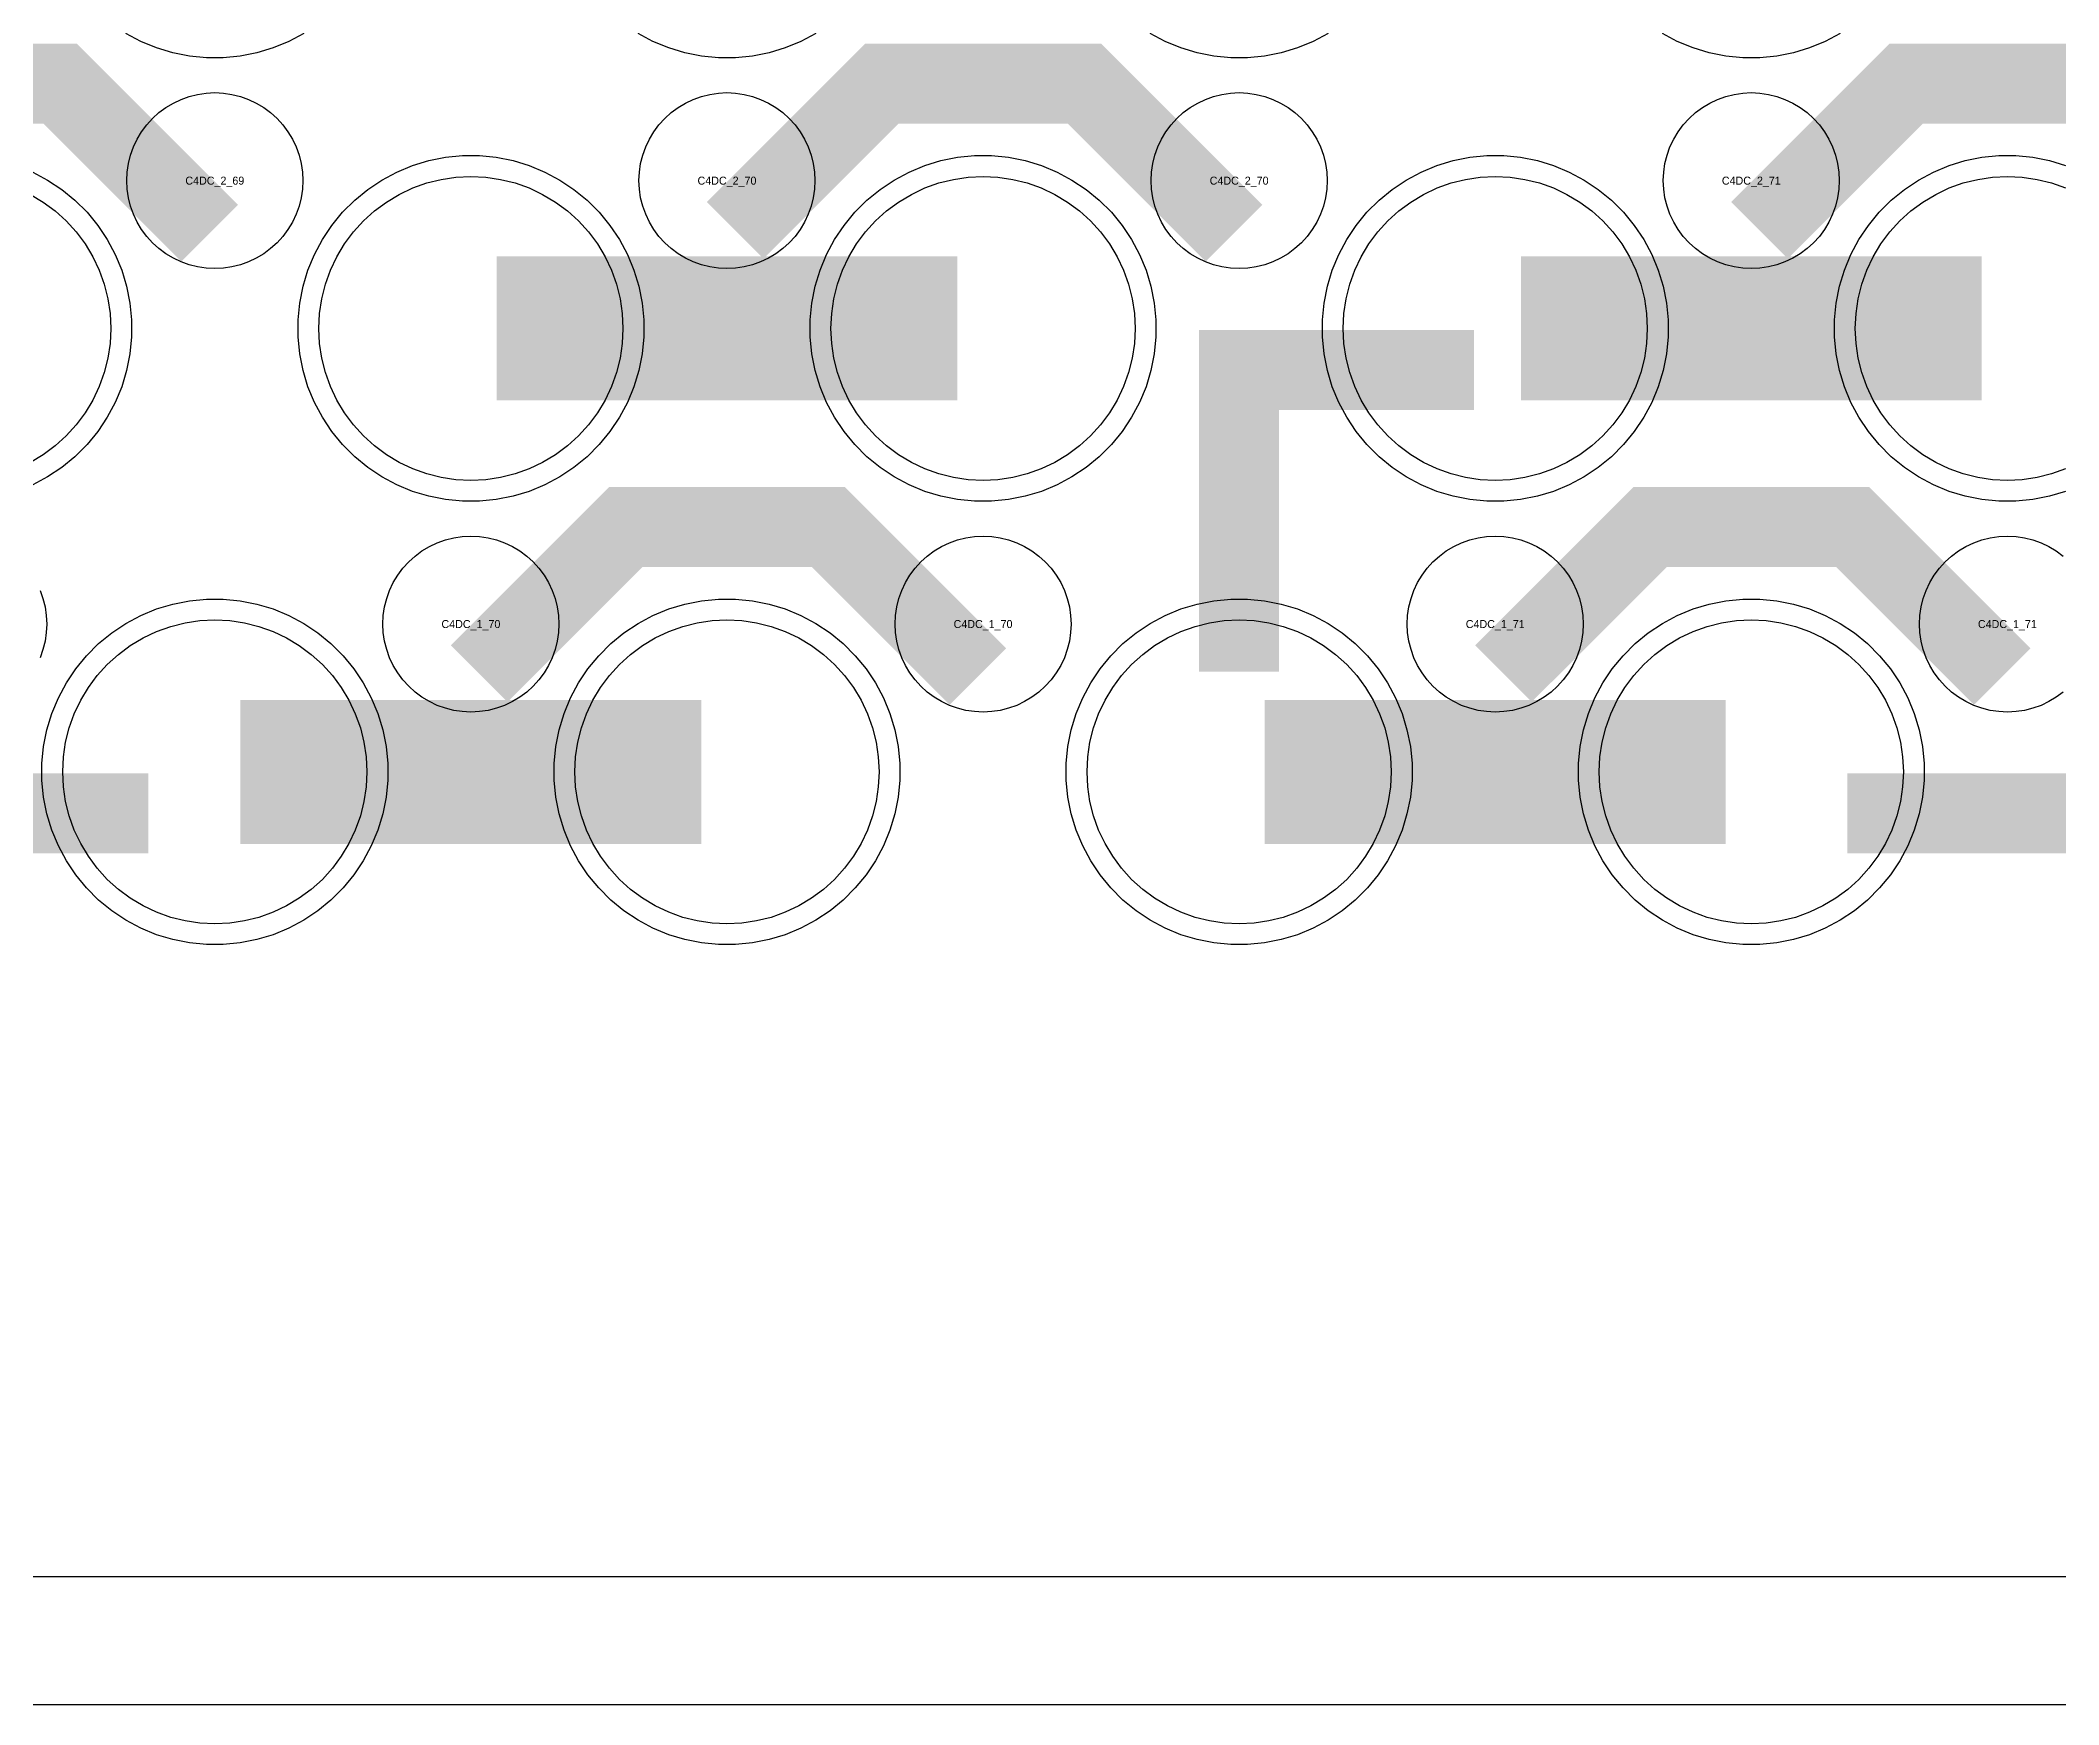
# Model space of a CAD drawing. Extents: x -11880 to 11880, y -14992 to 14992.
# Drawn here: x 10266 to 10896, y -14992 to -14472 of the extents above; entities that cross this region are included whole.
import ezdxf
from ezdxf.enums import TextEntityAlignment as Align

# ---------------------------------------------------------------- set-up
doc = ezdxf.new("R2010")
doc.units = 0
doc.header["$MEASUREMENT"] = 0
for name, color, linetype in [('GDS_775_DT_237', 138, 'CONTINUOUS'), ('OUTLINE', 30, 'CONTINUOUS'), ('RDL1_FS', 34, 'CONTINUOUS'), ('RDL_BS', 160, 'CONTINUOUS')]:
    doc.layers.add(name, color=color, linetype=linetype)

msp = doc.modelspace()

# ---------------------------------------------------------------- linework, layer by layer
at = {"layer": 'OUTLINE'}
for points in [[(-11880, -14992.5), (11880, -14992.5), (11880, 14992.5), (-11880, 14992.5)], [(-11840, -14952.5), (11840, -14952.5), (11840, 14952.5), (-11840, 14952.5)]]:
    msp.add_lwpolyline(points, close=True, dxfattribs=at)
at = {"layer": 'RDL1_FS', "color": 241, "true_color": 0xf7abae}
for points in [[(10262.395, -14520.535), (10266.395, -14522.933), (10270.14, -14525.711), (10273.594, -14528.841), (10276.724, -14532.295), (10279.502, -14536.04), (10281.9, -14540.04), (10283.892, -14544.254), (10285.464, -14548.644), (10286.596, -14553.167), (10287.28, -14557.778), (10287.509, -14562.435), (10287.28, -14567.092), (10286.596, -14571.703), (10285.464, -14576.226), (10283.892, -14580.616), (10281.9, -14584.83), (10279.502, -14588.83), (10276.724, -14592.575), (10273.594, -14596.029), (10270.14, -14599.159), (10266.395, -14601.937), (10262.395, -14604.335)], [(10898.181, -14606.327), (10893.791, -14607.899), (10889.268, -14609.031), (10884.657, -14609.715), (10880, -14609.944), (10875.343, -14609.715), (10870.732, -14609.031), (10866.209, -14607.899), (10861.819, -14606.327), (10857.605, -14604.335), (10853.605, -14601.937), (10849.86, -14599.159), (10846.406, -14596.029), (10843.276, -14592.575), (10840.498, -14588.83), (10838.1, -14584.83), (10836.108, -14580.616), (10834.536, -14576.226), (10833.404, -14571.703), (10832.72, -14567.092), (10832.491, -14562.435), (10832.72, -14557.778), (10833.404, -14553.167), (10834.536, -14548.644), (10836.108, -14544.254), (10838.1, -14540.04), (10840.498, -14536.04), (10843.276, -14532.295), (10846.406, -14528.841), (10849.86, -14525.711), (10853.605, -14522.933), (10857.605, -14520.535), (10861.819, -14518.543), (10866.209, -14516.971), (10870.732, -14515.839), (10875.343, -14515.155), (10880, -14514.926), (10884.657, -14515.155), (10889.268, -14515.839), (10893.791, -14516.971), (10898.181, -14518.543)]]:
    msp.add_lwpolyline(points, dxfattribs=at)
at = {"layer": 'RDL1_FS'}
for points in [[(10400, -14609.944), (10395.343, -14609.715), (10390.732, -14609.031), (10386.209, -14607.899), (10381.819, -14606.327), (10377.605, -14604.335), (10373.605, -14601.937), (10369.86, -14599.159), (10366.406, -14596.029), (10363.276, -14592.575), (10360.498, -14588.83), (10358.1, -14584.83), (10356.108, -14580.616), (10354.536, -14576.226), (10353.404, -14571.703), (10352.72, -14567.092), (10352.491, -14562.435), (10352.72, -14557.778), (10353.404, -14553.167), (10354.536, -14548.644), (10356.108, -14544.254), (10358.1, -14540.04), (10360.498, -14536.04), (10363.276, -14532.295), (10366.406, -14528.841), (10369.86, -14525.711), (10373.605, -14522.933), (10377.605, -14520.535), (10381.819, -14518.543), (10386.209, -14516.971), (10390.732, -14515.839), (10395.343, -14515.155), (10400, -14514.926), (10404.657, -14515.155), (10409.268, -14515.839), (10413.791, -14516.971), (10418.181, -14518.543), (10422.395, -14520.535), (10426.395, -14522.933), (10430.14, -14525.711), (10433.594, -14528.841), (10436.724, -14532.295), (10439.502, -14536.04), (10441.9, -14540.04), (10443.892, -14544.254), (10445.464, -14548.644), (10446.596, -14553.167), (10447.28, -14557.778), (10447.509, -14562.435), (10447.28, -14567.092), (10446.596, -14571.703), (10445.464, -14576.226), (10443.892, -14580.616), (10441.9, -14584.83), (10439.502, -14588.83), (10436.724, -14592.575), (10433.594, -14596.029), (10430.14, -14599.159), (10426.395, -14601.937), (10422.395, -14604.335), (10418.181, -14606.327), (10413.791, -14607.899), (10409.268, -14609.031), (10404.657, -14609.715)], [(10560, -14609.944), (10555.343, -14609.715), (10550.732, -14609.031), (10546.209, -14607.899), (10541.819, -14606.327), (10537.605, -14604.335), (10533.605, -14601.937), (10529.86, -14599.159), (10526.406, -14596.029), (10523.276, -14592.575), (10520.498, -14588.83), (10518.1, -14584.83), (10516.108, -14580.616), (10514.536, -14576.226), (10513.404, -14571.703), (10512.72, -14567.092), (10512.491, -14562.435), (10512.72, -14557.778), (10513.404, -14553.167), (10514.536, -14548.644), (10516.108, -14544.254), (10518.1, -14540.04), (10520.498, -14536.04), (10523.276, -14532.295), (10526.406, -14528.841), (10529.86, -14525.711), (10533.605, -14522.933), (10537.605, -14520.535), (10541.819, -14518.543), (10546.209, -14516.971), (10550.732, -14515.839), (10555.343, -14515.155), (10560, -14514.926), (10564.657, -14515.155), (10569.268, -14515.839), (10573.791, -14516.971), (10578.181, -14518.543), (10582.395, -14520.535), (10586.395, -14522.933), (10590.14, -14525.711), (10593.594, -14528.841), (10596.724, -14532.295), (10599.502, -14536.04), (10601.9, -14540.04), (10603.892, -14544.254), (10605.464, -14548.644), (10606.596, -14553.167), (10607.28, -14557.778), (10607.509, -14562.435), (10607.28, -14567.092), (10606.596, -14571.703), (10605.464, -14576.226), (10603.892, -14580.616), (10601.9, -14584.83), (10599.502, -14588.83), (10596.724, -14592.575), (10593.594, -14596.029), (10590.14, -14599.159), (10586.395, -14601.937), (10582.395, -14604.335), (10578.181, -14606.327), (10573.791, -14607.899), (10569.268, -14609.031), (10564.657, -14609.715)], [(10320, -14748.509), (10315.343, -14748.28), (10310.732, -14747.596), (10306.209, -14746.464), (10301.819, -14744.892), (10297.605, -14742.9), (10293.605, -14740.502), (10289.86, -14737.724), (10286.406, -14734.594), (10283.276, -14731.14), (10280.498, -14727.395), (10278.1, -14723.395), (10276.108, -14719.181), (10274.536, -14714.791), (10273.404, -14710.268), (10272.72, -14705.657), (10272.491, -14701), (10272.72, -14696.343), (10273.404, -14691.732), (10274.536, -14687.209), (10276.108, -14682.819), (10278.1, -14678.605), (10280.498, -14674.605), (10283.276, -14670.86), (10286.406, -14667.406), (10289.86, -14664.276), (10293.605, -14661.498), (10297.605, -14659.1), (10301.819, -14657.108), (10306.209, -14655.536), (10310.732, -14654.404), (10315.343, -14653.72), (10320, -14653.491), (10324.657, -14653.72), (10329.268, -14654.404), (10333.791, -14655.536), (10338.181, -14657.108), (10342.395, -14659.1), (10346.395, -14661.498), (10350.14, -14664.276), (10353.594, -14667.406), (10356.724, -14670.86), (10359.502, -14674.605), (10361.9, -14678.605), (10363.892, -14682.819), (10365.464, -14687.209), (10366.596, -14691.732), (10367.28, -14696.343), (10367.509, -14701), (10367.28, -14705.657), (10366.596, -14710.268), (10365.464, -14714.791), (10363.892, -14719.181), (10361.9, -14723.395), (10359.502, -14727.395), (10356.724, -14731.14), (10353.594, -14734.594), (10350.14, -14737.724), (10346.395, -14740.502), (10342.395, -14742.9), (10338.181, -14744.892), (10333.791, -14746.464), (10329.268, -14747.596), (10324.657, -14748.28)], [(10480, -14748.509), (10475.343, -14748.28), (10470.732, -14747.596), (10466.209, -14746.464), (10461.819, -14744.892), (10457.605, -14742.9), (10453.605, -14740.502), (10449.86, -14737.724), (10446.406, -14734.594), (10443.276, -14731.14), (10440.498, -14727.395), (10438.1, -14723.395), (10436.108, -14719.181), (10434.536, -14714.791), (10433.404, -14710.268), (10432.72, -14705.657), (10432.491, -14701), (10432.72, -14696.343), (10433.404, -14691.732), (10434.536, -14687.209), (10436.108, -14682.819), (10438.1, -14678.605), (10440.498, -14674.605), (10443.276, -14670.86), (10446.406, -14667.406), (10449.86, -14664.276), (10453.605, -14661.498), (10457.605, -14659.1), (10461.819, -14657.108), (10466.209, -14655.536), (10470.732, -14654.404), (10475.343, -14653.72), (10480, -14653.491), (10484.657, -14653.72), (10489.268, -14654.404), (10493.791, -14655.536), (10498.181, -14657.108), (10502.395, -14659.1), (10506.395, -14661.498), (10510.14, -14664.276), (10513.594, -14667.406), (10516.724, -14670.86), (10519.502, -14674.605), (10521.9, -14678.605), (10523.892, -14682.819), (10525.464, -14687.209), (10526.596, -14691.732), (10527.28, -14696.343), (10527.509, -14701), (10527.28, -14705.657), (10526.596, -14710.268), (10525.464, -14714.791), (10523.892, -14719.181), (10521.9, -14723.395), (10519.502, -14727.395), (10516.724, -14731.14), (10513.594, -14734.594), (10510.14, -14737.724), (10506.395, -14740.502), (10502.395, -14742.9), (10498.181, -14744.892), (10493.791, -14746.464), (10489.268, -14747.596), (10484.657, -14748.28)]]:
    msp.add_lwpolyline(points, close=True, dxfattribs=at)
at = {"layer": 'RDL1_FS', "color": 241, "true_color": 0xf7abae}
for points in [[(10720, -14609.944), (10715.343, -14609.715), (10710.732, -14609.031), (10706.209, -14607.899), (10701.819, -14606.327), (10697.605, -14604.335), (10693.605, -14601.937), (10689.86, -14599.159), (10686.406, -14596.029), (10683.276, -14592.575), (10680.498, -14588.83), (10678.1, -14584.83), (10676.108, -14580.616), (10674.536, -14576.226), (10673.404, -14571.703), (10672.72, -14567.092), (10672.491, -14562.435), (10672.72, -14557.778), (10673.404, -14553.167), (10674.536, -14548.644), (10676.108, -14544.254), (10678.1, -14540.04), (10680.498, -14536.04), (10683.276, -14532.295), (10686.406, -14528.841), (10689.86, -14525.711), (10693.605, -14522.933), (10697.605, -14520.535), (10701.819, -14518.543), (10706.209, -14516.971), (10710.732, -14515.839), (10715.343, -14515.155), (10720, -14514.926), (10724.657, -14515.155), (10729.268, -14515.839), (10733.791, -14516.971), (10738.181, -14518.543), (10742.395, -14520.535), (10746.395, -14522.933), (10750.14, -14525.711), (10753.594, -14528.841), (10756.724, -14532.295), (10759.502, -14536.04), (10761.9, -14540.04), (10763.892, -14544.254), (10765.464, -14548.644), (10766.596, -14553.167), (10767.28, -14557.778), (10767.509, -14562.435), (10767.28, -14567.092), (10766.596, -14571.703), (10765.464, -14576.226), (10763.892, -14580.616), (10761.9, -14584.83), (10759.502, -14588.83), (10756.724, -14592.575), (10753.594, -14596.029), (10750.14, -14599.159), (10746.395, -14601.937), (10742.395, -14604.335), (10738.181, -14606.327), (10733.791, -14607.899), (10729.268, -14609.031), (10724.657, -14609.715)], [(10640, -14748.509), (10635.343, -14748.28), (10630.732, -14747.596), (10626.209, -14746.464), (10621.819, -14744.892), (10617.605, -14742.9), (10613.605, -14740.502), (10609.86, -14737.724), (10606.406, -14734.594), (10603.276, -14731.14), (10600.498, -14727.395), (10598.1, -14723.395), (10596.108, -14719.181), (10594.536, -14714.791), (10593.404, -14710.268), (10592.72, -14705.657), (10592.491, -14701), (10592.72, -14696.343), (10593.404, -14691.732), (10594.536, -14687.209), (10596.108, -14682.819), (10598.1, -14678.605), (10600.498, -14674.605), (10603.276, -14670.86), (10606.406, -14667.406), (10609.86, -14664.276), (10613.605, -14661.498), (10617.605, -14659.1), (10621.819, -14657.108), (10626.209, -14655.536), (10630.732, -14654.404), (10635.343, -14653.72), (10640, -14653.491), (10644.657, -14653.72), (10649.268, -14654.404), (10653.791, -14655.536), (10658.181, -14657.108), (10662.395, -14659.1), (10666.395, -14661.498), (10670.14, -14664.276), (10673.594, -14667.406), (10676.724, -14670.86), (10679.502, -14674.605), (10681.9, -14678.605), (10683.892, -14682.819), (10685.464, -14687.209), (10686.596, -14691.732), (10687.28, -14696.343), (10687.509, -14701), (10687.28, -14705.657), (10686.596, -14710.268), (10685.464, -14714.791), (10683.892, -14719.181), (10681.9, -14723.395), (10679.502, -14727.395), (10676.724, -14731.14), (10673.594, -14734.594), (10670.14, -14737.724), (10666.395, -14740.502), (10662.395, -14742.9), (10658.181, -14744.892), (10653.791, -14746.464), (10649.268, -14747.596), (10644.657, -14748.28)], [(10800, -14748.509), (10795.343, -14748.28), (10790.732, -14747.596), (10786.209, -14746.464), (10781.819, -14744.892), (10777.605, -14742.9), (10773.605, -14740.502), (10769.86, -14737.724), (10766.406, -14734.594), (10763.276, -14731.14), (10760.498, -14727.395), (10758.1, -14723.395), (10756.108, -14719.181), (10754.536, -14714.791), (10753.404, -14710.268), (10752.72, -14705.657), (10752.491, -14701), (10752.72, -14696.343), (10753.404, -14691.732), (10754.536, -14687.209), (10756.108, -14682.819), (10758.1, -14678.605), (10760.498, -14674.605), (10763.276, -14670.86), (10766.406, -14667.406), (10769.86, -14664.276), (10773.605, -14661.498), (10777.605, -14659.1), (10781.819, -14657.108), (10786.209, -14655.536), (10790.732, -14654.404), (10795.343, -14653.72), (10800, -14653.491), (10804.657, -14653.72), (10809.268, -14654.404), (10813.791, -14655.536), (10818.181, -14657.108), (10822.395, -14659.1), (10826.395, -14661.498), (10830.14, -14664.276), (10833.594, -14667.406), (10836.724, -14670.86), (10839.502, -14674.605), (10841.9, -14678.605), (10843.892, -14682.819), (10845.464, -14687.209), (10846.596, -14691.732), (10847.28, -14696.343), (10847.509, -14701), (10847.28, -14705.657), (10846.596, -14710.268), (10845.464, -14714.791), (10843.892, -14719.181), (10841.9, -14723.395), (10839.502, -14727.395), (10836.724, -14731.14), (10833.594, -14734.594), (10830.14, -14737.724), (10826.395, -14740.502), (10822.395, -14742.9), (10818.181, -14744.892), (10813.791, -14746.464), (10809.268, -14747.596), (10804.657, -14748.28)]]:
    msp.add_lwpolyline(points, close=True, dxfattribs=at)
at = {"layer": 'RDL1_FS'}
for points in [[(10408.002, -14562.435, 45, 45, 0), (10480.002, -14562.435, 45, 45, 0)], [(10480.002, -14562.435, 45, 45, 0), (10552.002, -14562.435, 45, 45, 0)], [(10328.002, -14701, 45, 45, 0), (10400.002, -14701, 45, 45, 0)], [(10400.002, -14701, 45, 45, 0), (10472.002, -14701, 45, 45, 0)]]:
    msp.add_lwpolyline(points, format="xyseb", dxfattribs=at)
at = {"layer": 'RDL1_FS', "color": 241, "true_color": 0xf7abae}
for points in [[(10728.002, -14562.435, 45, 45, 0), (10800.002, -14562.435, 45, 45, 0)], [(10800.002, -14562.435, 45, 45, 0), (10872.002, -14562.435, 45, 45, 0)], [(10648.002, -14701, 45, 45, 0), (10720.002, -14701, 45, 45, 0)], [(10720.002, -14701, 45, 45, 0), (10792.002, -14701, 45, 45, 0)]]:
    msp.add_lwpolyline(points, format="xyseb", dxfattribs=at)
at = {"layer": 'RDL_BS'}
for points in [[(10318.401, -14532.648, 25, 25, 0), (10271.687, -14485.934, 25, 25, 0), (10241.929, -14485.934, 25, 25, 0)], [(10482.562, -14531.749, 25, 25, 0), (10528.377, -14485.934, 25, 25, 0), (10561.93, -14485.934, 25, 25, 0)], [(10638.401, -14532.648, 25, 25, 0), (10591.687, -14485.934, 25, 25, 0), (10561.929, -14485.934, 25, 25, 0)], [(10802.562, -14531.749, 25, 25, 0), (10848.377, -14485.934, 25, 25, 0), (10881.93, -14485.934, 25, 25, 0)], [(10958.401, -14532.648, 25, 25, 0), (10911.687, -14485.934, 25, 25, 0), (10881.929, -14485.934, 25, 25, 0)], [(10402.562, -14670.314, 25, 25, 0), (10448.377, -14624.499, 25, 25, 0), (10481.93, -14624.499, 25, 25, 0)], [(10558.401, -14671.213, 25, 25, 0), (10511.687, -14624.499, 25, 25, 0), (10481.929, -14624.499, 25, 25, 0)], [(10722.562, -14670.314, 25, 25, 0), (10768.377, -14624.499, 25, 25, 0), (10801.93, -14624.499, 25, 25, 0)], [(10878.401, -14671.213, 25, 25, 0), (10831.687, -14624.499, 25, 25, 0), (10801.929, -14624.499, 25, 25, 0)], [(10190.016, -14714.013, 25, 25, 0), (10299.281, -14714.013, 25, 25, 0)]]:
    msp.add_lwpolyline(points, format="xyseb", dxfattribs=at)
for points in [[(10347.777, -14470.253), (10343.115, -14472.745), (10338.205, -14474.776), (10333.165, -14476.307), (10327.938, -14477.353), (10322.644, -14477.87), (10317.356, -14477.87), (10312.062, -14477.353), (10306.835, -14476.307), (10301.795, -14474.776), (10296.885, -14472.745), (10292.223, -14470.253)], [(10507.777, -14470.253), (10503.115, -14472.745), (10498.205, -14474.776), (10493.165, -14476.307), (10487.938, -14477.353), (10482.644, -14477.87), (10477.356, -14477.87), (10472.062, -14477.353), (10466.835, -14476.307), (10461.795, -14474.776), (10456.885, -14472.745), (10452.223, -14470.253)], [(10897.443, -14676.066), (10895.28, -14677.669), (10892.956, -14679.062), (10890.519, -14680.214), (10887.984, -14681.121), (10885.365, -14681.778), (10882.693, -14682.174), (10880, -14682.306), (10877.307, -14682.174), (10874.635, -14681.778), (10872.016, -14681.121), (10869.481, -14680.214), (10867.044, -14679.062), (10864.72, -14677.669), (10862.557, -14676.066), (10860.558, -14674.254), (10858.746, -14672.255), (10857.143, -14670.092), (10855.75, -14667.768), (10854.598, -14665.331), (10853.691, -14662.796), (10853.034, -14660.177), (10852.638, -14657.505), (10852.506, -14654.812), (10852.638, -14652.119), (10853.034, -14649.447), (10853.691, -14646.828), (10854.598, -14644.293), (10855.75, -14641.856), (10857.143, -14639.532), (10858.746, -14637.369), (10860.558, -14635.37), (10862.557, -14633.558), (10864.72, -14631.955), (10867.044, -14630.562), (10869.481, -14629.41), (10872.016, -14628.503), (10874.635, -14627.846), (10877.307, -14627.45), (10880, -14627.318), (10882.693, -14627.45), (10885.365, -14627.846), (10887.984, -14628.503), (10890.519, -14629.41), (10892.956, -14630.562), (10895.28, -14631.955), (10897.443, -14633.558)], [(10265.402, -14644.293), (10266.309, -14646.828), (10266.966, -14649.447), (10267.362, -14652.119), (10267.494, -14654.812), (10267.362, -14657.505), (10266.966, -14660.177), (10266.309, -14662.796), (10265.402, -14665.331)]]:
    msp.add_lwpolyline(points, dxfattribs=at)
at = {"layer": 'RDL_BS', "color": 241, "true_color": 0xf7abae}
for points in [[(10667.777, -14470.253), (10663.115, -14472.745), (10658.205, -14474.776), (10653.165, -14476.307), (10647.938, -14477.353), (10642.644, -14477.87), (10637.356, -14477.87), (10632.062, -14477.353), (10626.835, -14476.307), (10621.795, -14474.776), (10616.885, -14472.745), (10612.223, -14470.253)], [(10827.777, -14470.253), (10823.115, -14472.745), (10818.205, -14474.776), (10813.165, -14476.307), (10807.938, -14477.353), (10802.644, -14477.87), (10797.356, -14477.87), (10792.062, -14477.353), (10786.835, -14476.307), (10781.795, -14474.776), (10776.885, -14472.745), (10772.223, -14470.253)], [(10263.115, -14513.56), (10267.777, -14516.052), (10272.191, -14518.999), (10276.292, -14522.361), (10280.074, -14526.143), (10283.436, -14530.244), (10286.383, -14534.658), (10288.875, -14539.32), (10290.906, -14544.23), (10292.437, -14549.27), (10293.483, -14554.497), (10294, -14559.791), (10294, -14565.079), (10293.483, -14570.373), (10292.437, -14575.6), (10290.906, -14580.64), (10288.875, -14585.55), (10286.383, -14590.212), (10283.436, -14594.626), (10280.074, -14598.727), (10276.292, -14602.509), (10272.191, -14605.871), (10267.777, -14608.818), (10263.115, -14611.31)], [(10898.205, -14613.341), (10893.165, -14614.872), (10887.938, -14615.918), (10882.644, -14616.435), (10877.356, -14616.435), (10872.062, -14615.918), (10866.835, -14614.872), (10861.795, -14613.341), (10856.885, -14611.31), (10852.223, -14608.818), (10847.809, -14605.871), (10843.708, -14602.509), (10839.926, -14598.727), (10836.564, -14594.626), (10833.617, -14590.212), (10831.125, -14585.55), (10829.094, -14580.64), (10827.563, -14575.6), (10826.517, -14570.373), (10826, -14565.079), (10826, -14559.791), (10826.517, -14554.497), (10827.563, -14549.27), (10829.094, -14544.23), (10831.125, -14539.32), (10833.617, -14534.658), (10836.564, -14530.244), (10839.926, -14526.143), (10843.708, -14522.361), (10847.809, -14518.999), (10852.223, -14516.052), (10856.885, -14513.56), (10861.795, -14511.529), (10866.835, -14509.998), (10872.062, -14508.952), (10877.356, -14508.435), (10882.644, -14508.435), (10887.938, -14508.952), (10893.165, -14509.998), (10898.205, -14511.529)]]:
    msp.add_lwpolyline(points, dxfattribs=at)
at = {"layer": 'RDL_BS'}
for points in [[(10320, -14543.741), (10317.307, -14543.609), (10314.635, -14543.213), (10312.016, -14542.556), (10309.481, -14541.649), (10307.044, -14540.497), (10304.72, -14539.104), (10302.557, -14537.501), (10300.558, -14535.689), (10298.746, -14533.69), (10297.143, -14531.527), (10295.75, -14529.203), (10294.598, -14526.766), (10293.691, -14524.231), (10293.034, -14521.612), (10292.638, -14518.94), (10292.506, -14516.247), (10292.638, -14513.554), (10293.034, -14510.882), (10293.691, -14508.263), (10294.598, -14505.728), (10295.75, -14503.291), (10297.143, -14500.967), (10298.746, -14498.804), (10300.558, -14496.805), (10302.557, -14494.993), (10304.72, -14493.39), (10307.044, -14491.997), (10309.481, -14490.845), (10312.016, -14489.938), (10314.635, -14489.281), (10317.307, -14488.885), (10320, -14488.753), (10322.693, -14488.885), (10325.365, -14489.281), (10327.984, -14489.938), (10330.519, -14490.845), (10332.956, -14491.997), (10335.28, -14493.39), (10337.443, -14494.993), (10339.442, -14496.805), (10341.254, -14498.804), (10342.857, -14500.967), (10344.25, -14503.291), (10345.402, -14505.728), (10346.309, -14508.263), (10346.966, -14510.882), (10347.362, -14513.554), (10347.494, -14516.247), (10347.362, -14518.94), (10346.966, -14521.612), (10346.309, -14524.231), (10345.402, -14526.766), (10344.25, -14529.203), (10342.857, -14531.527), (10341.254, -14533.69), (10339.442, -14535.689), (10337.443, -14537.501), (10335.28, -14539.104), (10332.956, -14540.497), (10330.519, -14541.649), (10327.984, -14542.556), (10325.365, -14543.213), (10322.693, -14543.609)], [(10480, -14543.741), (10477.307, -14543.609), (10474.635, -14543.213), (10472.016, -14542.556), (10469.481, -14541.649), (10467.044, -14540.497), (10464.72, -14539.104), (10462.557, -14537.501), (10460.558, -14535.689), (10458.746, -14533.69), (10457.143, -14531.527), (10455.75, -14529.203), (10454.598, -14526.766), (10453.691, -14524.231), (10453.034, -14521.612), (10452.638, -14518.94), (10452.506, -14516.247), (10452.638, -14513.554), (10453.034, -14510.882), (10453.691, -14508.263), (10454.598, -14505.728), (10455.75, -14503.291), (10457.143, -14500.967), (10458.746, -14498.804), (10460.558, -14496.805), (10462.557, -14494.993), (10464.72, -14493.39), (10467.044, -14491.997), (10469.481, -14490.845), (10472.016, -14489.938), (10474.635, -14489.281), (10477.307, -14488.885), (10480, -14488.753), (10482.693, -14488.885), (10485.365, -14489.281), (10487.984, -14489.938), (10490.519, -14490.845), (10492.956, -14491.997), (10495.28, -14493.39), (10497.443, -14494.993), (10499.442, -14496.805), (10501.254, -14498.804), (10502.857, -14500.967), (10504.25, -14503.291), (10505.402, -14505.728), (10506.309, -14508.263), (10506.966, -14510.882), (10507.362, -14513.554), (10507.494, -14516.247), (10507.362, -14518.94), (10506.966, -14521.612), (10506.309, -14524.231), (10505.402, -14526.766), (10504.25, -14529.203), (10502.857, -14531.527), (10501.254, -14533.69), (10499.442, -14535.689), (10497.443, -14537.501), (10495.28, -14539.104), (10492.956, -14540.497), (10490.519, -14541.649), (10487.984, -14542.556), (10485.365, -14543.213), (10482.693, -14543.609)], [(10640, -14543.741), (10637.307, -14543.609), (10634.635, -14543.213), (10632.016, -14542.556), (10629.481, -14541.649), (10627.044, -14540.497), (10624.72, -14539.104), (10622.557, -14537.501), (10620.558, -14535.689), (10618.746, -14533.69), (10617.143, -14531.527), (10615.75, -14529.203), (10614.598, -14526.766), (10613.691, -14524.231), (10613.034, -14521.612), (10612.638, -14518.94), (10612.506, -14516.247), (10612.638, -14513.554), (10613.034, -14510.882), (10613.691, -14508.263), (10614.598, -14505.728), (10615.75, -14503.291), (10617.143, -14500.967), (10618.746, -14498.804), (10620.558, -14496.805), (10622.557, -14494.993), (10624.72, -14493.39), (10627.044, -14491.997), (10629.481, -14490.845), (10632.016, -14489.938), (10634.635, -14489.281), (10637.307, -14488.885), (10640, -14488.753), (10642.693, -14488.885), (10645.365, -14489.281), (10647.984, -14489.938), (10650.519, -14490.845), (10652.956, -14491.997), (10655.28, -14493.39), (10657.443, -14494.993), (10659.442, -14496.805), (10661.254, -14498.804), (10662.857, -14500.967), (10664.25, -14503.291), (10665.402, -14505.728), (10666.309, -14508.263), (10666.966, -14510.882), (10667.362, -14513.554), (10667.494, -14516.247), (10667.362, -14518.94), (10666.966, -14521.612), (10666.309, -14524.231), (10665.402, -14526.766), (10664.25, -14529.203), (10662.857, -14531.527), (10661.254, -14533.69), (10659.442, -14535.689), (10657.443, -14537.501), (10655.28, -14539.104), (10652.956, -14540.497), (10650.519, -14541.649), (10647.984, -14542.556), (10645.365, -14543.213), (10642.693, -14543.609)], [(10800, -14543.741), (10797.307, -14543.609), (10794.635, -14543.213), (10792.016, -14542.556), (10789.481, -14541.649), (10787.044, -14540.497), (10784.72, -14539.104), (10782.557, -14537.501), (10780.558, -14535.689), (10778.746, -14533.69), (10777.143, -14531.527), (10775.75, -14529.203), (10774.598, -14526.766), (10773.691, -14524.231), (10773.034, -14521.612), (10772.638, -14518.94), (10772.506, -14516.247), (10772.638, -14513.554), (10773.034, -14510.882), (10773.691, -14508.263), (10774.598, -14505.728), (10775.75, -14503.291), (10777.143, -14500.967), (10778.746, -14498.804), (10780.558, -14496.805), (10782.557, -14494.993), (10784.72, -14493.39), (10787.044, -14491.997), (10789.481, -14490.845), (10792.016, -14489.938), (10794.635, -14489.281), (10797.307, -14488.885), (10800, -14488.753), (10802.693, -14488.885), (10805.365, -14489.281), (10807.984, -14489.938), (10810.519, -14490.845), (10812.956, -14491.997), (10815.28, -14493.39), (10817.443, -14494.993), (10819.442, -14496.805), (10821.254, -14498.804), (10822.857, -14500.967), (10824.25, -14503.291), (10825.402, -14505.728), (10826.309, -14508.263), (10826.966, -14510.882), (10827.362, -14513.554), (10827.494, -14516.247), (10827.362, -14518.94), (10826.966, -14521.612), (10826.309, -14524.231), (10825.402, -14526.766), (10824.25, -14529.203), (10822.857, -14531.527), (10821.254, -14533.69), (10819.442, -14535.689), (10817.443, -14537.501), (10815.28, -14539.104), (10812.956, -14540.497), (10810.519, -14541.649), (10807.984, -14542.556), (10805.365, -14543.213), (10802.693, -14543.609)], [(10397.356, -14616.435), (10392.062, -14615.918), (10386.835, -14614.872), (10381.795, -14613.341), (10376.885, -14611.31), (10372.223, -14608.818), (10367.809, -14605.871), (10363.708, -14602.509), (10359.926, -14598.727), (10356.564, -14594.626), (10353.617, -14590.212), (10351.125, -14585.55), (10349.094, -14580.64), (10347.563, -14575.6), (10346.517, -14570.373), (10346, -14565.079), (10346, -14559.791), (10346.517, -14554.497), (10347.563, -14549.27), (10349.094, -14544.23), (10351.125, -14539.32), (10353.617, -14534.658), (10356.564, -14530.244), (10359.926, -14526.143), (10363.708, -14522.361), (10367.809, -14518.999), (10372.223, -14516.052), (10376.885, -14513.56), (10381.795, -14511.529), (10386.835, -14509.998), (10392.062, -14508.952), (10397.356, -14508.435), (10402.644, -14508.435), (10407.938, -14508.952), (10413.165, -14509.998), (10418.205, -14511.529), (10423.115, -14513.56), (10427.777, -14516.052), (10432.191, -14518.999), (10436.292, -14522.361), (10440.074, -14526.143), (10443.436, -14530.244), (10446.383, -14534.658), (10448.875, -14539.32), (10450.906, -14544.23), (10452.437, -14549.27), (10453.483, -14554.497), (10454, -14559.791), (10454, -14565.079), (10453.483, -14570.373), (10452.437, -14575.6), (10450.906, -14580.64), (10448.875, -14585.55), (10446.383, -14590.212), (10443.436, -14594.626), (10440.074, -14598.727), (10436.292, -14602.509), (10432.191, -14605.871), (10427.777, -14608.818), (10423.115, -14611.31), (10418.205, -14613.341), (10413.165, -14614.872), (10407.938, -14615.918), (10402.644, -14616.435)], [(10557.356, -14616.435), (10552.062, -14615.918), (10546.835, -14614.872), (10541.795, -14613.341), (10536.885, -14611.31), (10532.223, -14608.818), (10527.809, -14605.871), (10523.708, -14602.509), (10519.926, -14598.727), (10516.564, -14594.626), (10513.617, -14590.212), (10511.125, -14585.55), (10509.094, -14580.64), (10507.563, -14575.6), (10506.517, -14570.373), (10506, -14565.079), (10506, -14559.791), (10506.517, -14554.497), (10507.563, -14549.27), (10509.094, -14544.23), (10511.125, -14539.32), (10513.617, -14534.658), (10516.564, -14530.244), (10519.926, -14526.143), (10523.708, -14522.361), (10527.809, -14518.999), (10532.223, -14516.052), (10536.885, -14513.56), (10541.795, -14511.529), (10546.835, -14509.998), (10552.062, -14508.952), (10557.356, -14508.435), (10562.644, -14508.435), (10567.938, -14508.952), (10573.165, -14509.998), (10578.205, -14511.529), (10583.115, -14513.56), (10587.777, -14516.052), (10592.191, -14518.999), (10596.292, -14522.361), (10600.074, -14526.143), (10603.436, -14530.244), (10606.383, -14534.658), (10608.875, -14539.32), (10610.906, -14544.23), (10612.437, -14549.27), (10613.483, -14554.497), (10614, -14559.791), (10614, -14565.079), (10613.483, -14570.373), (10612.437, -14575.6), (10610.906, -14580.64), (10608.875, -14585.55), (10606.383, -14590.212), (10603.436, -14594.626), (10600.074, -14598.727), (10596.292, -14602.509), (10592.191, -14605.871), (10587.777, -14608.818), (10583.115, -14611.31), (10578.205, -14613.341), (10573.165, -14614.872), (10567.938, -14615.918), (10562.644, -14616.435)], [(10400, -14682.306), (10397.307, -14682.174), (10394.635, -14681.778), (10392.016, -14681.121), (10389.481, -14680.214), (10387.044, -14679.062), (10384.72, -14677.669), (10382.557, -14676.066), (10380.558, -14674.254), (10378.746, -14672.255), (10377.143, -14670.092), (10375.75, -14667.768), (10374.598, -14665.331), (10373.691, -14662.796), (10373.034, -14660.177), (10372.638, -14657.505), (10372.506, -14654.812), (10372.638, -14652.119), (10373.034, -14649.447), (10373.691, -14646.828), (10374.598, -14644.293), (10375.75, -14641.856), (10377.143, -14639.532), (10378.746, -14637.369), (10380.558, -14635.37), (10382.557, -14633.558), (10384.72, -14631.955), (10387.044, -14630.562), (10389.481, -14629.41), (10392.016, -14628.503), (10394.635, -14627.846), (10397.307, -14627.45), (10400, -14627.318), (10402.693, -14627.45), (10405.365, -14627.846), (10407.984, -14628.503), (10410.519, -14629.41), (10412.956, -14630.562), (10415.28, -14631.955), (10417.443, -14633.558), (10419.442, -14635.37), (10421.254, -14637.369), (10422.857, -14639.532), (10424.25, -14641.856), (10425.402, -14644.293), (10426.309, -14646.828), (10426.966, -14649.447), (10427.362, -14652.119), (10427.494, -14654.812), (10427.362, -14657.505), (10426.966, -14660.177), (10426.309, -14662.796), (10425.402, -14665.331), (10424.25, -14667.768), (10422.857, -14670.092), (10421.254, -14672.255), (10419.442, -14674.254), (10417.443, -14676.066), (10415.28, -14677.669), (10412.956, -14679.062), (10410.519, -14680.214), (10407.984, -14681.121), (10405.365, -14681.778), (10402.693, -14682.174)], [(10560, -14682.306), (10557.307, -14682.174), (10554.635, -14681.778), (10552.016, -14681.121), (10549.481, -14680.214), (10547.044, -14679.062), (10544.72, -14677.669), (10542.557, -14676.066), (10540.558, -14674.254), (10538.746, -14672.255), (10537.143, -14670.092), (10535.75, -14667.768), (10534.598, -14665.331), (10533.691, -14662.796), (10533.034, -14660.177), (10532.638, -14657.505), (10532.506, -14654.812), (10532.638, -14652.119), (10533.034, -14649.447), (10533.691, -14646.828), (10534.598, -14644.293), (10535.75, -14641.856), (10537.143, -14639.532), (10538.746, -14637.369), (10540.558, -14635.37), (10542.557, -14633.558), (10544.72, -14631.955), (10547.044, -14630.562), (10549.481, -14629.41), (10552.016, -14628.503), (10554.635, -14627.846), (10557.307, -14627.45), (10560, -14627.318), (10562.693, -14627.45), (10565.365, -14627.846), (10567.984, -14628.503), (10570.519, -14629.41), (10572.956, -14630.562), (10575.28, -14631.955), (10577.443, -14633.558), (10579.442, -14635.37), (10581.254, -14637.369), (10582.857, -14639.532), (10584.25, -14641.856), (10585.402, -14644.293), (10586.309, -14646.828), (10586.966, -14649.447), (10587.362, -14652.119), (10587.494, -14654.812), (10587.362, -14657.505), (10586.966, -14660.177), (10586.309, -14662.796), (10585.402, -14665.331), (10584.25, -14667.768), (10582.857, -14670.092), (10581.254, -14672.255), (10579.442, -14674.254), (10577.443, -14676.066), (10575.28, -14677.669), (10572.956, -14679.062), (10570.519, -14680.214), (10567.984, -14681.121), (10565.365, -14681.778), (10562.693, -14682.174)], [(10720, -14682.306), (10717.307, -14682.174), (10714.635, -14681.778), (10712.016, -14681.121), (10709.481, -14680.214), (10707.044, -14679.062), (10704.72, -14677.669), (10702.557, -14676.066), (10700.558, -14674.254), (10698.746, -14672.255), (10697.143, -14670.092), (10695.75, -14667.768), (10694.598, -14665.331), (10693.691, -14662.796), (10693.034, -14660.177), (10692.638, -14657.505), (10692.506, -14654.812), (10692.638, -14652.119), (10693.034, -14649.447), (10693.691, -14646.828), (10694.598, -14644.293), (10695.75, -14641.856), (10697.143, -14639.532), (10698.746, -14637.369), (10700.558, -14635.37), (10702.557, -14633.558), (10704.72, -14631.955), (10707.044, -14630.562), (10709.481, -14629.41), (10712.016, -14628.503), (10714.635, -14627.846), (10717.307, -14627.45), (10720, -14627.318), (10722.693, -14627.45), (10725.365, -14627.846), (10727.984, -14628.503), (10730.519, -14629.41), (10732.956, -14630.562), (10735.28, -14631.955), (10737.443, -14633.558), (10739.442, -14635.37), (10741.254, -14637.369), (10742.857, -14639.532), (10744.25, -14641.856), (10745.402, -14644.293), (10746.309, -14646.828), (10746.966, -14649.447), (10747.362, -14652.119), (10747.494, -14654.812), (10747.362, -14657.505), (10746.966, -14660.177), (10746.309, -14662.796), (10745.402, -14665.331), (10744.25, -14667.768), (10742.857, -14670.092), (10741.254, -14672.255), (10739.442, -14674.254), (10737.443, -14676.066), (10735.28, -14677.669), (10732.956, -14679.062), (10730.519, -14680.214), (10727.984, -14681.121), (10725.365, -14681.778), (10722.693, -14682.174)], [(10317.356, -14755), (10312.062, -14754.483), (10306.835, -14753.437), (10301.795, -14751.906), (10296.885, -14749.875), (10292.223, -14747.383), (10287.809, -14744.436), (10283.708, -14741.074), (10279.926, -14737.292), (10276.564, -14733.191), (10273.617, -14728.777), (10271.125, -14724.115), (10269.094, -14719.205), (10267.563, -14714.165), (10266.517, -14708.938), (10266, -14703.644), (10266, -14698.356), (10266.517, -14693.062), (10267.563, -14687.835), (10269.094, -14682.795), (10271.125, -14677.885), (10273.617, -14673.223), (10276.564, -14668.809), (10279.926, -14664.708), (10283.708, -14660.926), (10287.809, -14657.564), (10292.223, -14654.617), (10296.885, -14652.125), (10301.795, -14650.094), (10306.835, -14648.563), (10312.062, -14647.517), (10317.356, -14647), (10322.644, -14647), (10327.938, -14647.517), (10333.165, -14648.563), (10338.205, -14650.094), (10343.115, -14652.125), (10347.777, -14654.617), (10352.191, -14657.564), (10356.292, -14660.926), (10360.074, -14664.708), (10363.436, -14668.809), (10366.383, -14673.223), (10368.875, -14677.885), (10370.906, -14682.795), (10372.437, -14687.835), (10373.483, -14693.062), (10374, -14698.356), (10374, -14703.644), (10373.483, -14708.938), (10372.437, -14714.165), (10370.906, -14719.205), (10368.875, -14724.115), (10366.383, -14728.777), (10363.436, -14733.191), (10360.074, -14737.292), (10356.292, -14741.074), (10352.191, -14744.436), (10347.777, -14747.383), (10343.115, -14749.875), (10338.205, -14751.906), (10333.165, -14753.437), (10327.938, -14754.483), (10322.644, -14755)], [(10477.356, -14755), (10472.062, -14754.483), (10466.835, -14753.437), (10461.795, -14751.906), (10456.885, -14749.875), (10452.223, -14747.383), (10447.809, -14744.436), (10443.708, -14741.074), (10439.926, -14737.292), (10436.564, -14733.191), (10433.617, -14728.777), (10431.125, -14724.115), (10429.094, -14719.205), (10427.563, -14714.165), (10426.517, -14708.938), (10426, -14703.644), (10426, -14698.356), (10426.517, -14693.062), (10427.563, -14687.835), (10429.094, -14682.795), (10431.125, -14677.885), (10433.617, -14673.223), (10436.564, -14668.809), (10439.926, -14664.708), (10443.708, -14660.926), (10447.809, -14657.564), (10452.223, -14654.617), (10456.885, -14652.125), (10461.795, -14650.094), (10466.835, -14648.563), (10472.062, -14647.517), (10477.356, -14647), (10482.644, -14647), (10487.938, -14647.517), (10493.165, -14648.563), (10498.205, -14650.094), (10503.115, -14652.125), (10507.777, -14654.617), (10512.191, -14657.564), (10516.292, -14660.926), (10520.074, -14664.708), (10523.436, -14668.809), (10526.383, -14673.223), (10528.875, -14677.885), (10530.906, -14682.795), (10532.437, -14687.835), (10533.483, -14693.062), (10534, -14698.356), (10534, -14703.644), (10533.483, -14708.938), (10532.437, -14714.165), (10530.906, -14719.205), (10528.875, -14724.115), (10526.383, -14728.777), (10523.436, -14733.191), (10520.074, -14737.292), (10516.292, -14741.074), (10512.191, -14744.436), (10507.777, -14747.383), (10503.115, -14749.875), (10498.205, -14751.906), (10493.165, -14753.437), (10487.938, -14754.483), (10482.644, -14755)]]:
    msp.add_lwpolyline(points, close=True, dxfattribs=at)
at = {"layer": 'RDL_BS', "color": 241, "true_color": 0xf7abae}
for points in [[(10717.356, -14616.435), (10712.062, -14615.918), (10706.835, -14614.872), (10701.795, -14613.341), (10696.885, -14611.31), (10692.223, -14608.818), (10687.809, -14605.871), (10683.708, -14602.509), (10679.926, -14598.727), (10676.564, -14594.626), (10673.617, -14590.212), (10671.125, -14585.55), (10669.094, -14580.64), (10667.563, -14575.6), (10666.517, -14570.373), (10666, -14565.079), (10666, -14559.791), (10666.517, -14554.497), (10667.563, -14549.27), (10669.094, -14544.23), (10671.125, -14539.32), (10673.617, -14534.658), (10676.564, -14530.244), (10679.926, -14526.143), (10683.708, -14522.361), (10687.809, -14518.999), (10692.223, -14516.052), (10696.885, -14513.56), (10701.795, -14511.529), (10706.835, -14509.998), (10712.062, -14508.952), (10717.356, -14508.435), (10722.644, -14508.435), (10727.938, -14508.952), (10733.165, -14509.998), (10738.205, -14511.529), (10743.115, -14513.56), (10747.777, -14516.052), (10752.191, -14518.999), (10756.292, -14522.361), (10760.074, -14526.143), (10763.436, -14530.244), (10766.383, -14534.658), (10768.875, -14539.32), (10770.906, -14544.23), (10772.437, -14549.27), (10773.483, -14554.497), (10774, -14559.791), (10774, -14565.079), (10773.483, -14570.373), (10772.437, -14575.6), (10770.906, -14580.64), (10768.875, -14585.55), (10766.383, -14590.212), (10763.436, -14594.626), (10760.074, -14598.727), (10756.292, -14602.509), (10752.191, -14605.871), (10747.777, -14608.818), (10743.115, -14611.31), (10738.205, -14613.341), (10733.165, -14614.872), (10727.938, -14615.918), (10722.644, -14616.435)], [(10637.356, -14755), (10632.062, -14754.483), (10626.835, -14753.437), (10621.795, -14751.906), (10616.885, -14749.875), (10612.223, -14747.383), (10607.809, -14744.436), (10603.708, -14741.074), (10599.926, -14737.292), (10596.564, -14733.191), (10593.617, -14728.777), (10591.125, -14724.115), (10589.094, -14719.205), (10587.563, -14714.165), (10586.517, -14708.938), (10586, -14703.644), (10586, -14698.356), (10586.517, -14693.062), (10587.563, -14687.835), (10589.094, -14682.795), (10591.125, -14677.885), (10593.617, -14673.223), (10596.564, -14668.809), (10599.926, -14664.708), (10603.708, -14660.926), (10607.809, -14657.564), (10612.223, -14654.617), (10616.885, -14652.125), (10621.795, -14650.094), (10626.835, -14648.563), (10632.062, -14647.517), (10637.356, -14647), (10642.644, -14647), (10647.938, -14647.517), (10653.165, -14648.563), (10658.205, -14650.094), (10663.115, -14652.125), (10667.777, -14654.617), (10672.191, -14657.564), (10676.292, -14660.926), (10680.074, -14664.708), (10683.436, -14668.809), (10686.383, -14673.223), (10688.875, -14677.885), (10690.906, -14682.795), (10692.437, -14687.835), (10693.483, -14693.062), (10694, -14698.356), (10694, -14703.644), (10693.483, -14708.938), (10692.437, -14714.165), (10690.906, -14719.205), (10688.875, -14724.115), (10686.383, -14728.777), (10683.436, -14733.191), (10680.074, -14737.292), (10676.292, -14741.074), (10672.191, -14744.436), (10667.777, -14747.383), (10663.115, -14749.875), (10658.205, -14751.906), (10653.165, -14753.437), (10647.938, -14754.483), (10642.644, -14755)], [(10797.356, -14755), (10792.062, -14754.483), (10786.835, -14753.437), (10781.795, -14751.906), (10776.885, -14749.875), (10772.223, -14747.383), (10767.809, -14744.436), (10763.708, -14741.074), (10759.926, -14737.292), (10756.564, -14733.191), (10753.617, -14728.777), (10751.125, -14724.115), (10749.094, -14719.205), (10747.563, -14714.165), (10746.517, -14708.938), (10746, -14703.644), (10746, -14698.356), (10746.517, -14693.062), (10747.563, -14687.835), (10749.094, -14682.795), (10751.125, -14677.885), (10753.617, -14673.223), (10756.564, -14668.809), (10759.926, -14664.708), (10763.708, -14660.926), (10767.809, -14657.564), (10772.223, -14654.617), (10776.885, -14652.125), (10781.795, -14650.094), (10786.835, -14648.563), (10792.062, -14647.517), (10797.356, -14647), (10802.644, -14647), (10807.938, -14647.517), (10813.165, -14648.563), (10818.205, -14650.094), (10823.115, -14652.125), (10827.777, -14654.617), (10832.191, -14657.564), (10836.292, -14660.926), (10840.074, -14664.708), (10843.436, -14668.809), (10846.383, -14673.223), (10848.875, -14677.885), (10850.906, -14682.795), (10852.437, -14687.835), (10853.483, -14693.062), (10854, -14698.356), (10854, -14703.644), (10853.483, -14708.938), (10852.437, -14714.165), (10850.906, -14719.205), (10848.875, -14724.115), (10846.383, -14728.777), (10843.436, -14733.191), (10840.074, -14737.292), (10836.292, -14741.074), (10832.191, -14744.436), (10827.777, -14747.383), (10823.115, -14749.875), (10818.205, -14751.906), (10813.165, -14753.437), (10807.938, -14754.483), (10802.644, -14755)]]:
    msp.add_lwpolyline(points, close=True, dxfattribs=at)
for points in [[(10640, -14669.725, 25, 25, 0), (10640, -14562.948, 25, 25, 0)], [(10627.5, -14575.448, 25, 25, 0), (10713.333, -14575.448, 25, 25, 0)], [(10667.056, -14575.448, 25, 25, 0), (10708.26, -14575.448, 25, 25, 0)], [(10640, -14593.417, 25, 25, 0), (10640, -14639.037, 25, 25, 0)], [(10830.016, -14714.013, 25, 25, 0), (10939.281, -14714.013, 25, 25, 0)]]:
    msp.add_lwpolyline(points, format="xyseb", dxfattribs=at)

# ---------------------------------------------------------------- texts
at = {"layer": 'GDS_775_DT_237'}
for s, p in [('C4DC_2_69', (10320, -14516.247)), ('C4DC_2_69', (10320, -14516.247)), ('C4DC_2_70', (10480, -14516.247)), ('C4DC_2_70', (10480, -14516.247)), ('C4DC_2_70', (10640, -14516.247)), ('C4DC_2_70', (10640, -14516.247)), ('C4DC_2_71', (10800, -14516.247)), ('C4DC_2_71', (10800, -14516.247)), ('C4DC_1_70', (10400, -14654.812)), ('C4DC_1_70', (10400, -14654.812)), ('C4DC_1_70', (10560, -14654.812)), ('C4DC_1_70', (10560, -14654.812)), ('C4DC_1_71', (10720, -14654.812)), ('C4DC_1_71', (10720, -14654.812)), ('C4DC_1_71', (10880, -14654.812)), ('C4DC_1_71', (10880, -14654.812))]:
    msp.add_text(s, height=2.5, dxfattribs=at).set_placement(p, align=Align.MIDDLE_CENTER)

doc.saveas('drawing.dxf')
